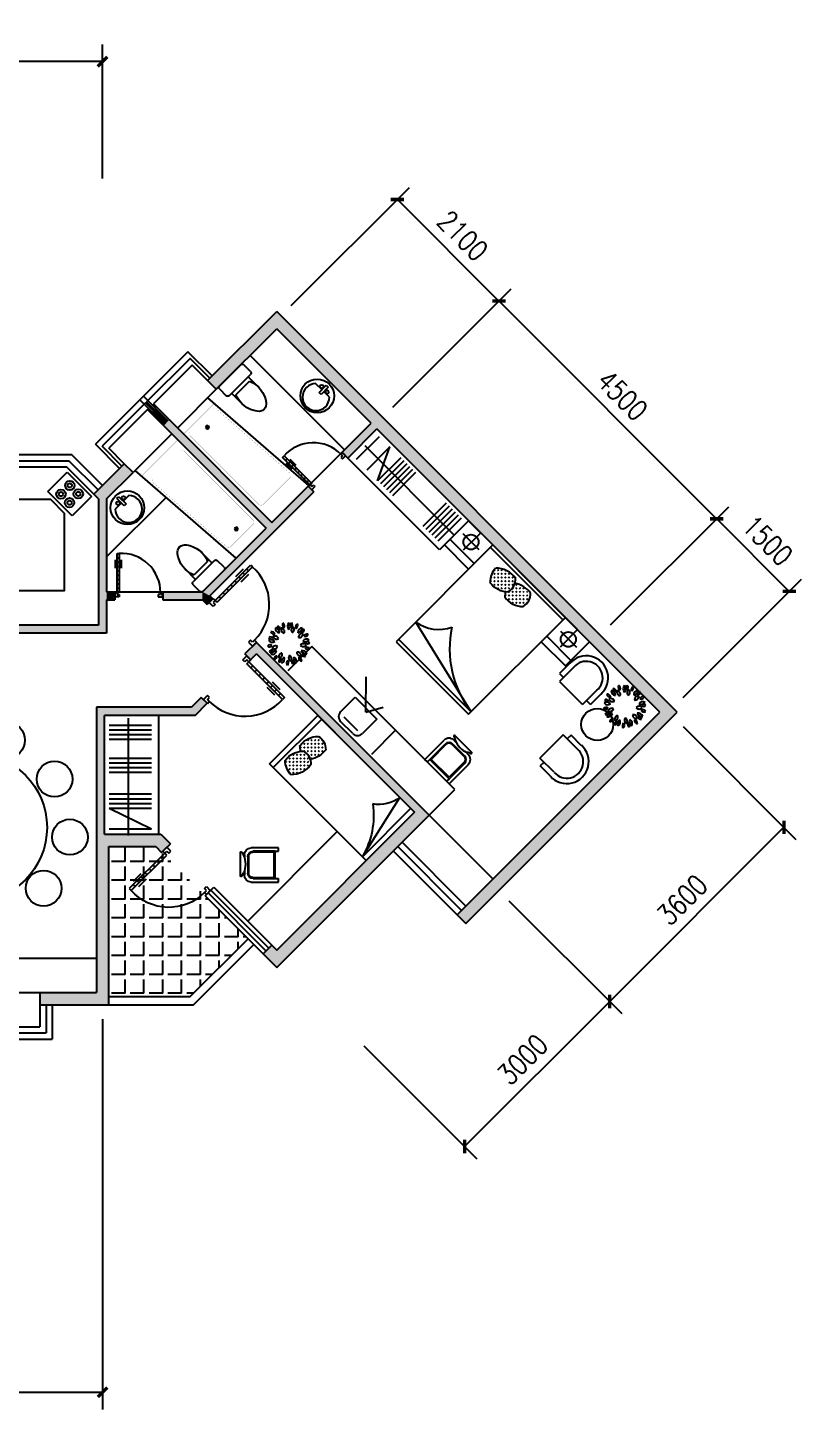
# Model space of a CAD drawing. Header units: millimetres. Extents: x 1356 to 40183, y 573 to 20768.
# Drawn here: x 28875 to 40183, y 573 to 20768 of the extents above; entities that cross this region are included whole.
import ezdxf
from ezdxf.enums import TextEntityAlignment as Align

# ---------------------------------------------------------------- set-up
doc = ezdxf.new("R2010")
doc.units = ezdxf.units.MM
for name, color, linetype in [('BL', 7, 'Continuous'), ('DIM', 15, 'Continuous'), ('H', 13, 'Continuous'), ('J', 7, 'Continuous'), ('PUB_H', 13, 'Continuous'), ('TOILET', 7, 'Continuous'), ('TOTHER', 7, 'Continuous'), ('W', 2, 'Continuous'), ('WALL', 4, 'Continuous'), ('WC', 10, 'Continuous'), ('WINDOW_TEXT', 7, 'Continuous')]:
    doc.layers.add(name, color=color, linetype=linetype)
doc.styles.add('CHINA', font='romant', dxfattribs={"width": 0.8, "height": 150, "bigfont": 'fs64f'})
doc.styles.add('DIM_FONT', font='SIMPLEX.shx', dxfattribs={"width": 0.8})
doc.styles.add('SIMPLEX', font='SIMPLEX.SHX')
doc.styles.get("Standard").update_dxf_attribs({"font": 'arial.ttf'})
doc.dimstyles.new('DIMN', dxfattribs={"dimtxt": 300, "dimasz": 1, "dimexe": 250, "dimexo": 300, "dimgap": 150, "dimtad": 1, "dimdec": 0, "dimdsep": 46, "dimtxsty": 'DIM_FONT', "dimblk": '_DIMX', "dimblk1": 'ARCHTICK', "dimblk2": 'ARCHTICK', "dimcen": 0.1, "dimclrt": 7, "dimadec": 0, "dimazin": 0, "dimtfac": 1, "dimtdec": 0, "dimtix": 1, "dimtmove": 2, "dimatfit": 3, "dimldrblk": '_DIMX', "dimfxl": 1, "dimtolj": 1, "dimtzin": 0, "dimarcsym": 0})

# ---------------------------------------------------------------- blocks, each defined once
blk = doc.blocks.new('_DIMX')
at = {"const_width": 50}
blk.add_lwpolyline([(-70, -70), (70, 70)], dxfattribs=at)
blk = doc.blocks.new('*D83')
at = {"layer": 'DEFPOINTS', "color": 0, "transparency": 16777216}
for p in [(26669, 20271), (26669, 18265), (29969, 18265)]:
    blk.add_point(p, dxfattribs=at)
at = {"layer": 'DIM', "color": 0, "lineweight": -2, "transparency": 16777216}
for p, q in [((26669, 18565), (26669, 20521)), ((29969, 18565), (29969, 20521)), ((29968, 20271), (26670, 20271))]:
    blk.add_line(p, q, dxfattribs=at)
at = {"layer": 'DIM', "color": 0, "lineweight": -2, "transparency": 16777216, "rotation": 180}
blk.add_blockref('_DIMX', (26669, 20271), dxfattribs=at)
at = {"layer": 'DIM', "color": 0, "lineweight": -2, "transparency": 16777216}
blk.add_blockref('_DIMX', (29969, 20271), dxfattribs=at)
at = {"layer": 'DIM', "color": 7, "transparency": 16777216, "insert": (28319, 20571), "char_height": 300, "attachment_point": 5, "style": 'DIM_FONT'}
blk.add_mtext('\\A1;3300', dxfattribs=at)
blk = doc.blocks.new('_ARCHTICK')
at = {"color": 0, "linetype": 'ByBlock', "const_width": 0.15}
blk.add_lwpolyline([(-0.5, -0.5), (0.5, 0.5)], dxfattribs=at)
blk = doc.blocks.new('M_A24LXR')
for p, q in [((-0.494, 0.753), (-0.494, 0.578)), ((-0.455, 0.071), (-0.455, 0.888)), ((-0.455, 0.888), (-0.41, 0.888)), ((-0.455, 0.797), (-0.41, 0.797)), ((-0.455, 0.707), (-0.41, 0.707)), ((-0.41, 0.888), (-0.41, 0.071)), ((-0.371, 0.753), (-0.371, 0.578)), ((-0.455, 0.616), (-0.41, 0.616)), ((-0.455, 0.525), (-0.41, 0.525)), ((-0.455, 0.434), (-0.41, 0.434)), ((-0.455, 0.343), (-0.41, 0.343)), ((-0.455, 0.253), (-0.41, 0.253)), ((-0.501, 0.071), (-0.455, 0.071)), ((-0.501, -0.02), (-0.501, 0.071)), ((-0.455, 0.162), (-0.41, 0.162)), ((-0.41, 0.071), (-0.455, 0.071)), ((-0.455, 0.071), (-0.455, 0.026)), ((-0.455, 0.026), (-0.41, 0.026)), ((-0.41, 0.026), (-0.41, -0.02)), ((0.453, 0.026), (0.407, 0.026)), ((0.407, 0.026), (0.407, -0.02)), ((0.498, 0.071), (0.453, 0.071)), ((0.453, 0.071), (0.453, 0.026)), ((0.498, -0.02), (0.498, 0.071)), ((-0.501, -0.02), (-0.501, -0.02)), ((-0.41, -0.02), (-0.501, -0.02)), ((0.407, -0.02), (0.498, -0.02)), ((0.498, -0.02), (0.498, -0.02))]:
    blk.add_line(p, q)
blk.add_arc((-0.364, 0.072), 0.817, 359.9115, 93.1848)
blk = doc.blocks.new('*X27')
at = {"color": 0}
for p, q in [((273350, -5225), (273350, -5025)), ((273625, -5225), (273625, -5025)), ((272959.293615, -5225), (273000, -5225)), ((273075, -5225), (273075, -5109.293615)), ((273075, -5225), (273275, -5225)), ((273350, -5225), (273550, -5225)), ((273625, -5225), (273825, -5225)), ((272800, -5500), (272800, -5384.293615)), ((273075, -5500), (273075, -5300)), ((273350, -5500), (273350, -5300)), ((273625, -5500), (273625, -5300)), ((272684.293615, -5500), (272725, -5500)), ((272800, -5500), (273000, -5500)), ((272800, -5775), (272800, -5575)), ((273075, -5500), (273275, -5500)), ((273075, -5775), (273075, -5575)), ((273350, -5500), (273550, -5500)), ((273350, -5775), (273350, -5575)), ((273625, -5500), (273825, -5500)), ((273625, -5775), (273625, -5575)), ((272409.293615, -5775), (272450, -5775)), ((272525, -5775), (272525, -5659.293615)), ((272525, -5775), (272725, -5775)), ((272525, -6050), (272525, -5850)), ((272800, -5775), (273000, -5775)), ((272800, -6050), (272800, -5850)), ((273075, -5775), (273275, -5775)), ((273075, -6050), (273075, -5850)), ((273350, -5775), (273550, -5775)), ((273350, -6050), (273350, -5850)), ((273625, -5775), (273825, -5775)), ((273625, -6050), (273625, -5850)), ((272134.293615, -6050), (272175, -6050)), ((272250, -6050), (272250, -5934.293615)), ((272250, -6050), (272450, -6050)), ((272525, -6050), (272725, -6050)), ((272800, -6050), (273000, -6050)), ((273075, -6050), (273275, -6050)), ((273350, -6050), (273550, -6050)), ((273625, -6050), (273825, -6050)), ((271975, -6325), (271975, -6209.293615)), ((272250, -6325), (272250, -6125)), ((272525, -6325), (272525, -6125)), ((272800, -6325), (272800, -6125)), ((273075, -6325), (273075, -6125)), ((273350, -6325), (273350, -6125)), ((273625, -6325), (273625, -6125)), ((271859.293615, -6325), (271900, -6325)), ((271975, -6325), (272175, -6325)), ((271975, -6500.983004), (271975, -6400)), ((272250, -6325), (272450, -6325)), ((272250, -6600), (272250, -6400)), ((272525, -6325), (272725, -6325)), ((272525, -6600), (272525, -6400)), ((272800, -6325), (273000, -6325)), ((272800, -6600), (272800, -6400)), ((273075, -6325), (273275, -6325)), ((273075, -6600), (273075, -6400)), ((273350, -6325), (273550, -6325)), ((273350, -6600), (273350, -6400)), ((273625, -6325), (273825, -6325)), ((273625, -6600), (273625, -6400)), ((272074.016996, -6600), (272175, -6600)), ((272250, -6600), (272450, -6600)), ((272525, -6600), (272725, -6600)), ((272800, -6600), (273000, -6600)), ((273075, -6600), (273275, -6600)), ((273350, -6600), (273550, -6600)), ((273625, -6600), (273825, -6600)), ((272250, -6775.983004), (272250, -6675)), ((272525, -6875), (272525, -6675)), ((272800, -6875), (272800, -6675)), ((273075, -6875), (273075, -6675)), ((273350, -6875), (273350, -6675)), ((273625, -6875), (273625, -6675)), ((272349.016996, -6875), (272450, -6875)), ((272525, -6875), (272725, -6875)), ((272525, -7050.983004), (272525, -6950)), ((272800, -6875), (273000, -6875)), ((272800, -7150), (272800, -6950)), ((273075, -6875), (273275, -6875)), ((273075, -7150), (273075, -6950)), ((273350, -6875), (273550, -6875)), ((273350, -7150), (273350, -6950)), ((273625, -6875), (273825, -6875)), ((273625, -7150), (273625, -6950)), ((272624.016996, -7150), (272725, -7150)), ((272800, -7150), (273000, -7150)), ((273075, -7150), (273275, -7150)), ((273350, -7150), (273550, -7150)), ((273625, -7150), (273825, -7150))]:
    blk.add_line(p, q, dxfattribs=at)
blk = doc.blocks.new('M_E5')
at = {"const_width": 1.5}
for points in [[(-850, 750), (-850, 0)], [(850, 630), (-850, 750)], [(-700, 655), (-700, 90)], [(765, 599), (-655, 695)], [(850, 0), (850, 630)], [(800, 90), (800, 559)], [(-850, 0), (850, 0)], [(-660, 50), (760, 50)]]:
    blk.add_lwpolyline(points, dxfattribs=at)
for points in [[(-655, 695, 0.447903), (-700, 655, 0.447903)], [(800, 559, 0.381308), (765, 599, 0.381308)], [(-700, 90, 0.414214), (-660, 50, 0.414214)], [(760, 50, 0.414214), (800, 90, 0.414214)]]:
    blk.add_lwpolyline(points, format="xyb", dxfattribs=at)
for radius in [24, 15]:
    blk.add_circle((674, 316), radius)
at = {"width": 0.8, "flags": 9}
for tag in ['XSIZE', 'YSIZE']:
    blk.add_attdef(tag, (0, 0), '', height=0.5, dxfattribs=at)
blk = doc.blocks.new('_B0MWI')
for p, q in [((-0.62, 3.278), (0.62, 3.278)), ((-0.62, 0.5), (-0.62, 3.278)), ((0.62, 0.5), (0.62, 3.278)), ((-0.56, 2.778), (0.56, 2.778)), ((-0.56, 0.5), (-0.56, 2.778)), ((0.56, 0.5), (0.56, 2.778)), ((-0.5, 2.278), (0.5, 2.278)), ((-0.5, 0.5), (-0.5, 2.278)), ((0.5, 0.5), (0.5, 2.278)), ((-0.5, -0.5), (0.5, -0.5))]:
    blk.add_line(p, q)
blk = doc.blocks.new('M_C22')
at = {"linetype": 'Continuous'}
for centre, radius in [((-415, 1320), 261), ((462, 1344), 261), ((-1126, 775), 261), ((0, 0), 1080), ((1102, 799), 261), ((-1363, 16), 261), ((1363, -7), 261), ((-1079, -789), 261), ((1126, -789), 261), ((-415, -1287), 261), ((439, -1287), 261)]:
    blk.add_circle(centre, radius, dxfattribs=at)
at = {"width": 0.8, "flags": 9}
for tag in ['XSIZE', 'YSIZE']:
    blk.add_attdef(tag, (0, 0), '', height=0.5, dxfattribs=at)
blk = doc.blocks.new('M_E21')
for p, q in [((-250, 0), (250, 0)), ((-250, -400), (-250, 0)), ((250, 0), (250, -400)), ((250, -400), (-250, -400))]:
    blk.add_line(p, q)
at = {"layer": 'TOTHER', "linetype": 'Continuous'}
for centre, radius in [((-89, -110), 68.5), ((-89, -110), 31.6), ((89, -110), 68.5), ((89, -110), 31.6), ((-89, -290), 68.5), ((-89, -290), 31.6), ((89, -290), 68.5), ((89, -290), 31.6)]:
    blk.add_circle(centre, radius, dxfattribs=at)
at = {"width": 0.8, "flags": 9}
for tag in ['XSIZE', 'YSIZE']:
    blk.add_attdef(tag, (0, 0), '', height=0.5, dxfattribs=at)
blk = doc.blocks.new('80216061034108')
for p, q in [((262, 90), (2161, 1989)), ((299, 0), (2225, 1926)), ((336, -90), (2288, 1862)), ((-299, 90), (262, 90)), ((-299, 0), (299, 0)), ((-299, -90), (336, -90))]:
    blk.add_line(p, q)
at = {"style": 'SIMPLEX', "flags": 9}
blk.add_attdef('A', text='', height=1, dxfattribs=at).set_placement((0, 0), align=Align.MIDDLE)
blk = doc.blocks.new('M_E33IEP')
at = {"linetype": 'Continuous'}
for p, q in [((44, -21), (44, 20)), ((44, 20), (194, 20)), ((135, 135), (135, 20)), ((194, 20), (194, -21)), ((194, -21), (44, -21)), ((135, -21), (135, -144))]:
    blk.add_line(p, q, dxfattribs=at)
for centre, radius in [((248, -5), 246), ((106, 56), 26.7), ((105, -55), 26.7)]:
    blk.add_circle(centre, radius, dxfattribs=at)
blk.add_arc((274, -5), 197, 225.2527, 134.7473, dxfattribs=at)
at = {"style": 'DIM_FONT', "width": 0.8, "flags": 9}
for tag in ['XSIZE', 'YSIZE']:
    blk.add_attdef(tag, (0, 0), '', height=0.5, dxfattribs=at)
at = {"linetype": 'Continuous', "style": 'CHINA', "width": 0.8, "flags": 9}
for tag in ['XSIZE', 'YSIZE']:
    blk.add_attdef(tag, (2, -251), '', height=150, dxfattribs=at)
blk = doc.blocks.new('*D62')
at = {"layer": 'DEFPOINTS', "color": 0, "transparency": 16777216}
for p in [(35763, 16771), (34000, 15008), (37182, 11826)]:
    blk.add_point(p, dxfattribs=at)
at = {"layer": 'DIM', "color": 0, "lineweight": -2, "transparency": 16777216}
for p, q in [((34212, 15220), (35940, 16948)), ((38944, 13590), (35764, 16771)), ((37394, 12038), (39122, 13766))]:
    blk.add_line(p, q, dxfattribs=at)
for p, rotation in [((35763, 16771), 134.9999999999954), ((38945, 13589), 314.9999999999954)]:
    blk.add_blockref('_DIMX', p, dxfattribs=dict(at, rotation=rotation))
at = {"layer": 'DIM', "color": 7, "transparency": 16777216, "insert": (37566, 15392), "char_height": 300, "attachment_point": 5, "rotation": 315, "style": 'DIM_FONT'}
blk.add_mtext('\\A1;4500', dxfattribs=at)
blk = doc.blocks.new('*D63')
at = {"layer": 'DEFPOINTS', "color": 0, "transparency": 16777216}
for p in [(38945, 13589), (37182, 11826), (38242, 10765)]:
    blk.add_point(p, dxfattribs=at)
at = {"layer": 'DIM', "color": 0, "lineweight": -2, "transparency": 16777216}
for p, q in [((37394, 12038), (39122, 13766)), ((40005, 12529), (38946, 13589)), ((38455, 10977), (40183, 12705))]:
    blk.add_line(p, q, dxfattribs=at)
for p, rotation in [((38945, 13589), 135), ((40006, 12529), 315)]:
    blk.add_blockref('_DIMX', p, dxfattribs=dict(at, rotation=rotation))
at = {"layer": 'DIM', "color": 7, "transparency": 16777216, "insert": (39688, 13271), "char_height": 300, "attachment_point": 5, "rotation": 315, "style": 'DIM_FONT'}
blk.add_mtext('\\A1;1500', dxfattribs=at)
blk = doc.blocks.new('*X14')
at = {"color": 0}
for p, q in [((284822, 2203), (284822, 2222)), ((284850, 2250), (284869, 2250)), ((284859, 2241), (284859, 2259)), ((284888, 2288), (284906, 2288)), ((284897, 2278), (284897, 2297)), ((284897, 2203), (284897, 2222)), ((284925, 2250), (284944, 2250)), ((284933, 2325), (284944, 2325)), ((284934, 2316), (284934, 2326)), ((284934, 2241), (284934, 2259)), ((284962, 2288), (284981, 2288)), ((284972, 2278), (284972, 2297)), ((284972, 2203), (284972, 2222)), ((285000, 2325), (285019, 2325)), ((285000, 2250), (285019, 2250)), ((285009, 2316), (285009, 2334)), ((285009, 2241), (285009, 2259)), ((285038, 2288), (285056, 2288)), ((285047, 2278), (285047, 2297)), ((285047, 2203), (285047, 2222)), ((285075, 2325), (285094, 2325)), ((285075, 2250), (285094, 2250)), ((285084, 2316), (285084, 2334)), ((285084, 2241), (285084, 2259)), ((285112, 2288), (285131, 2288)), ((285122, 2278), (285122, 2297)), ((285122, 2203), (285122, 2222)), ((285150, 2250), (285169, 2250)), ((285159, 2241), (285159, 2259)), ((285188, 2288), (285206, 2288)), ((285197, 2278), (285197, 2297)), ((285197, 2203), (285197, 2222)), ((285225, 2250), (285244, 2250)), ((285234, 2316), (285234, 2323)), ((285234, 2241), (285234, 2259)), ((285240, 2325), (285244, 2325)), ((285262, 2288), (285281, 2288)), ((285272, 2278), (285272, 2297)), ((285272, 2203), (285272, 2222)), ((285300, 2325), (285319, 2325)), ((285300, 2250), (285319, 2250)), ((285309, 2316), (285309, 2334)), ((285309, 2241), (285309, 2259)), ((285338, 2288), (285356, 2288)), ((285347, 2278), (285347, 2297)), ((285347, 2203), (285347, 2222)), ((285375, 2325), (285394, 2325)), ((285375, 2250), (285394, 2250)), ((285384, 2316), (285384, 2334)), ((285384, 2241), (285384, 2259)), ((285412, 2288), (285431, 2288)), ((285422, 2278), (285422, 2297)), ((285422, 2203), (285422, 2222)), ((285450, 2325), (285452, 2325)), ((285450, 2250), (285469, 2250)), ((285459, 2316), (285459, 2316)), ((285459, 2241), (285459, 2259)), ((285497, 2203), (285497, 2222)), ((284817, 2212), (284831, 2212)), ((284850, 2175), (284869, 2175)), ((284856, 2100), (284869, 2100)), ((284859, 2166), (284859, 2184)), ((284859, 2094), (284859, 2109)), ((284888, 2212), (284906, 2212)), ((284888, 2138), (284906, 2138)), ((284888, 2062), (284906, 2062)), ((284897, 2128), (284897, 2147)), ((284897, 2053), (284897, 2072)), ((284925, 2175), (284944, 2175)), ((284925, 2100), (284944, 2100)), ((284934, 2166), (284934, 2184)), ((284934, 2091), (284934, 2109)), ((284962, 2212), (284981, 2212)), ((284962, 2138), (284981, 2138)), ((284962, 2062), (284981, 2062)), ((284972, 2128), (284972, 2147)), ((284972, 2053), (284972, 2072)), ((285000, 2175), (285019, 2175)), ((285000, 2100), (285019, 2100)), ((285009, 2166), (285009, 2184)), ((285009, 2091), (285009, 2109)), ((285038, 2212), (285056, 2212)), ((285038, 2138), (285056, 2138)), ((285038, 2062), (285056, 2062)), ((285047, 2128), (285047, 2147)), ((285047, 2053), (285047, 2072)), ((285075, 2175), (285094, 2175)), ((285075, 2100), (285094, 2100)), ((285084, 2166), (285084, 2184)), ((285084, 2091), (285084, 2109)), ((285112, 2212), (285131, 2212)), ((285112, 2138), (285131, 2138)), ((285122, 2128), (285122, 2147)), ((285150, 2175), (285169, 2175)), ((285150, 2100), (285151, 2100)), ((285159, 2166), (285159, 2184)), ((285159, 2106), (285159, 2109)), ((285163, 2100), (285169, 2100)), ((285188, 2212), (285206, 2212)), ((285188, 2138), (285206, 2138)), ((285188, 2062), (285206, 2062)), ((285197, 2128), (285197, 2147)), ((285197, 2053), (285197, 2072)), ((285225, 2175), (285244, 2175)), ((285225, 2100), (285244, 2100)), ((285234, 2166), (285234, 2184)), ((285234, 2091), (285234, 2109)), ((285262, 2212), (285281, 2212)), ((285262, 2138), (285281, 2138)), ((285262, 2062), (285281, 2062)), ((285272, 2128), (285272, 2147)), ((285272, 2053), (285272, 2072)), ((285300, 2175), (285319, 2175)), ((285300, 2100), (285319, 2100)), ((285309, 2166), (285309, 2184)), ((285309, 2091), (285309, 2109)), ((285338, 2212), (285356, 2212)), ((285338, 2138), (285356, 2138)), ((285338, 2062), (285356, 2062)), ((285347, 2128), (285347, 2147)), ((285347, 2053), (285347, 2072)), ((285375, 2175), (285394, 2175)), ((285375, 2100), (285394, 2100)), ((285384, 2166), (285384, 2184)), ((285384, 2091), (285384, 2109)), ((285412, 2212), (285431, 2212)), ((285412, 2138), (285431, 2138)), ((285422, 2128), (285422, 2147)), ((285450, 2175), (285469, 2175)), ((285450, 2100), (285458, 2100)), ((285459, 2166), (285459, 2184)), ((285459, 2101), (285459, 2109)), ((285488, 2212), (285500, 2212)), ((285488, 2138), (285497, 2138)), ((285497, 2138), (285497, 2147))]:
    blk.add_line(p, q, dxfattribs=at)
blk = doc.blocks.new('_C2ZTH')
for p, q in [((-500, 750), (-500, 1250)), ((0, 1250), (-500, 1250)), ((-385, 750), (-385, 1250)), ((0, 750), (0, 1250)), ((-191, 1178), (-191, 849)), ((-353, 1001), (2, 1001)), ((0, 750), (-500, 750)), ((0, -750), (-500, -750)), ((-500, -750), (-500, -1250)), ((-385, -750), (-385, -1250)), ((0, -750), (0, -1250)), ((-353, -1001), (2, -1001)), ((-191, -1178), (-191, -849)), ((0, -1250), (-500, -1250))]:
    blk.add_line(p, q)
for centre in [(-196, 1006), (-196, -1006)]:
    blk.add_circle(centre, 110)
at = {"layer": 'J'}
for p, q in [((-2000, 750), (-2000, -750)), ((0, 750), (-2000, 750)), ((-1950, -750), (-1594, 750)), ((-1950, -750), (-1950, 750)), ((-50, 750), (-50, -750)), ((0, -750), (0, 750)), ((-2000, -750), (0, -750))]:
    blk.add_line(p, q, dxfattribs=at)
for centre, radius, start, end in [((-1023, 844), 578, 189.3238, 244.457), ((-194, 156), 326, 92.7966, 133.2149), ((-458, 228), 354, 350.3657, 45.5224), ((-468, -936), 1493, 122.587, 172.8499), ((-93, 341), 328, 170.9132, 225.9541), ((-93, 35), 328, 170.9132, 225.9541), ((-194, -151), 326, 118.3278, 133.2149), ((-270, 322), 222, 256.7256, 316.496), ((-458, -78), 354, 350.3657, 34.9896), ((-270, 15), 222, 256.7256, 316.496)]:
    blk.add_arc(centre, radius, start, end, dxfattribs=at)
at = {"layer": 'J', "rotation": 270}
blk.add_blockref('*X14', (-2455, 285295), dxfattribs=at)
at = {"style": 'DIM_FONT', "width": 0.8, "flags": 9}
for tag in ['XSIZE', 'YSIZE']:
    blk.add_attdef(tag, (0, 0), '', height=0.5, dxfattribs=at)
blk = doc.blocks.new('_WBLK')
for p, q in [((-0.5, 0.5), (0.5, 0.5)), ((0.5, 0.167), (-0.5, 0.167)), ((0.5, -0.167), (-0.5, -0.167)), ((-0.5, -0.5), (0.5, -0.5))]:
    blk.add_line(p, q)
at = {"layer": 'WINDOW_TEXT', "style": 'SIMPLEX', "flags": 9}
blk.add_attdef('A', text='', height=1, dxfattribs=at).set_placement((0, 1.5), align=Align.MIDDLE)
blk = doc.blocks.new('80216165507700')
for p, q in [((-660, 90), (660, 90)), ((-660, 0), (660, 0)), ((-660, -90), (660, -90))]:
    blk.add_line(p, q)
at = {"style": 'SIMPLEX', "flags": 9}
blk.add_attdef('A', text='', height=1, dxfattribs=at).set_placement((0, 0), align=Align.MIDDLE)
blk = doc.blocks.new('M_C3')
for p, q in [((-319, 296), (-319, 84)), ((-239, 296), (-239, 0)), ((239, 296), (239, 0)), ((319, 296), (319, 84)), ((-319, 84), (-239, 84)), ((-239, 0), (239, 0)), ((239, 84), (319, 84))]:
    blk.add_line(p, q)
for radius, start, end in [(320, 356.4494, 183.5506), (240, 355.2636, 184.7364)]:
    blk.add_arc((0, 316), radius, start, end)
at = {"width": 0.8, "flags": 9}
for tag in ['YSIZE', 'XSIZE', 'XSIZE', 'YSIZE']:
    blk.add_attdef(tag, (0, 0), '', height=0.5, dxfattribs=at)
blk = doc.blocks.new('*X20')
at = {"color": 0}
for p, q in [((284822, 2203), (284822, 2222)), ((284850, 2250), (284869, 2250)), ((284859, 2241), (284859, 2259)), ((284888, 2288), (284906, 2288)), ((284897, 2278), (284897, 2297)), ((284897, 2203), (284897, 2222)), ((284925, 2250), (284944, 2250)), ((284933, 2325), (284944, 2325)), ((284934, 2316), (284934, 2326)), ((284934, 2241), (284934, 2259)), ((284962, 2288), (284981, 2288)), ((284972, 2278), (284972, 2297)), ((284972, 2203), (284972, 2222)), ((285000, 2325), (285019, 2325)), ((285000, 2250), (285019, 2250)), ((285009, 2316), (285009, 2334)), ((285009, 2241), (285009, 2259)), ((285038, 2288), (285056, 2288)), ((285047, 2278), (285047, 2297)), ((285047, 2203), (285047, 2222)), ((285075, 2325), (285094, 2325)), ((285075, 2250), (285094, 2250)), ((285084, 2316), (285084, 2334)), ((285084, 2241), (285084, 2259)), ((285112, 2288), (285131, 2288)), ((285122, 2278), (285122, 2297)), ((285122, 2203), (285122, 2222)), ((285150, 2250), (285169, 2250)), ((285159, 2241), (285159, 2259)), ((285188, 2288), (285206, 2288)), ((285197, 2278), (285197, 2297)), ((285197, 2203), (285197, 2222)), ((285225, 2250), (285244, 2250)), ((285234, 2316), (285234, 2323)), ((285234, 2241), (285234, 2259)), ((285240, 2325), (285244, 2325)), ((285262, 2288), (285281, 2288)), ((285272, 2278), (285272, 2297)), ((285272, 2203), (285272, 2222)), ((285300, 2325), (285319, 2325)), ((285300, 2250), (285319, 2250)), ((285309, 2316), (285309, 2334)), ((285309, 2241), (285309, 2259)), ((285338, 2288), (285356, 2288)), ((285347, 2278), (285347, 2297)), ((285347, 2203), (285347, 2222)), ((285375, 2325), (285394, 2325)), ((285375, 2250), (285394, 2250)), ((285384, 2316), (285384, 2334)), ((285384, 2241), (285384, 2259)), ((285412, 2288), (285431, 2288)), ((285422, 2278), (285422, 2297)), ((285422, 2203), (285422, 2222)), ((285450, 2325), (285452, 2325)), ((285450, 2250), (285469, 2250)), ((285459, 2316), (285459, 2316)), ((285459, 2241), (285459, 2259)), ((285497, 2203), (285497, 2222)), ((284817, 2212), (284831, 2212)), ((284850, 2175), (284869, 2175)), ((284856, 2100), (284869, 2100)), ((284859, 2166), (284859, 2184)), ((284859, 2094), (284859, 2109)), ((284888, 2212), (284906, 2212)), ((284888, 2138), (284906, 2138)), ((284888, 2062), (284906, 2062)), ((284897, 2128), (284897, 2147)), ((284897, 2053), (284897, 2072)), ((284925, 2175), (284944, 2175)), ((284925, 2100), (284944, 2100)), ((284934, 2166), (284934, 2184)), ((284934, 2091), (284934, 2109)), ((284962, 2212), (284981, 2212)), ((284962, 2138), (284981, 2138)), ((284962, 2062), (284981, 2062)), ((284972, 2128), (284972, 2147)), ((284972, 2053), (284972, 2072)), ((285000, 2175), (285019, 2175)), ((285000, 2100), (285019, 2100)), ((285009, 2166), (285009, 2184)), ((285009, 2091), (285009, 2109)), ((285038, 2212), (285056, 2212)), ((285038, 2138), (285056, 2138)), ((285038, 2062), (285056, 2062)), ((285047, 2128), (285047, 2147)), ((285047, 2053), (285047, 2072)), ((285075, 2175), (285094, 2175)), ((285075, 2100), (285094, 2100)), ((285084, 2166), (285084, 2184)), ((285084, 2091), (285084, 2109)), ((285112, 2212), (285131, 2212)), ((285112, 2138), (285131, 2138)), ((285122, 2128), (285122, 2147)), ((285150, 2175), (285169, 2175)), ((285150, 2100), (285151, 2100)), ((285159, 2166), (285159, 2184)), ((285159, 2106), (285159, 2109)), ((285163, 2100), (285169, 2100)), ((285188, 2212), (285206, 2212)), ((285188, 2138), (285206, 2138)), ((285188, 2062), (285206, 2062)), ((285197, 2128), (285197, 2147)), ((285197, 2053), (285197, 2072)), ((285225, 2175), (285244, 2175)), ((285225, 2100), (285244, 2100)), ((285234, 2166), (285234, 2184)), ((285234, 2091), (285234, 2109)), ((285262, 2212), (285281, 2212)), ((285262, 2138), (285281, 2138)), ((285262, 2062), (285281, 2062)), ((285272, 2128), (285272, 2147)), ((285272, 2053), (285272, 2072)), ((285300, 2175), (285319, 2175)), ((285300, 2100), (285319, 2100)), ((285309, 2166), (285309, 2184)), ((285309, 2091), (285309, 2109)), ((285338, 2212), (285356, 2212)), ((285338, 2138), (285356, 2138)), ((285338, 2062), (285356, 2062)), ((285347, 2128), (285347, 2147)), ((285347, 2053), (285347, 2072)), ((285375, 2175), (285394, 2175)), ((285375, 2100), (285394, 2100)), ((285384, 2166), (285384, 2184)), ((285384, 2091), (285384, 2109)), ((285412, 2212), (285431, 2212)), ((285412, 2138), (285431, 2138)), ((285422, 2128), (285422, 2147)), ((285450, 2175), (285469, 2175)), ((285450, 2100), (285458, 2100)), ((285459, 2166), (285459, 2184)), ((285459, 2101), (285459, 2109)), ((285488, 2212), (285500, 2212)), ((285488, 2138), (285497, 2138)), ((285497, 2138), (285497, 2147))]:
    blk.add_line(p, q, dxfattribs=at)
blk = doc.blocks.new('RECTANG')
for p, q in [((1, 1), (0, 1)), ((0, 1), (0, 0)), ((1, 0), (1, 1)), ((0, 0), (1, 0))]:
    blk.add_line(p, q)
blk = doc.blocks.new('_C1LMW')
for p, q in [((-1000, -80), (0, -305)), ((-1000, -80), (0, -80)), ((0, -1920), (-1000, -1920))]:
    blk.add_line(p, q)
for centre, radius, start, end in [((-1289, -1215), 1171, 36.5169, 75.7062), ((81, -828), 530, 98.7955, 144.0982), ((-348, -518), 4.547473508864641e-13, 270, 343.0338), ((-639, -1913), 354, 80.3657, 135.5224), ((-733, -1725), 222, 346.7256, 46.496), ((-332, -1913), 354, 80.3657, 124.9896), ((-426, -1725), 222, 346.7256, 46.496), ((-566, -1649), 326, 182.7966, 223.2149), ((-752, -1548), 328, 260.9132, 315.9541)]:
    blk.add_arc(centre, radius, start, end)
at = {"layer": 'J'}
for centre, radius, start, end in [((-260, -1649), 326, 208.3278, 223.2149), ((-445, -1548), 328, 260.9132, 315.9541)]:
    blk.add_arc(centre, radius, start, end, dxfattribs=at)
at = {"xscale": 1999.996, "yscale": 999.998, "zscale": 1999.996, "rotation": 90}
blk.add_blockref('RECTANG', (0, -2000), dxfattribs=at)
blk.add_blockref('*X20', (-285705, -3910))
at = {"style": 'DIM_FONT', "width": 0.8, "flags": 9}
for tag in ['XSIZE', 'YSIZE']:
    blk.add_attdef(tag, (0, 0), '', height=0.5, dxfattribs=at)
blk = doc.blocks.new('M_C9')
at = {"linetype": 'Continuous'}
for p, q in [((168, 317), (-176, 317)), ((-174, 294), (-130, 273)), ((-142, 259), (-92, 259)), ((-112, 209), (128, 209)), ((88, 259), (158, 259)), ((166, 294), (122, 273)), ((-242, -239), (-242, 159)), ((-192, -191), (-192, 129)), ((-179, -174), (-179, 137)), ((-119, 197), (132, 197)), ((192, 137), (192, -174)), ((208, 129), (208, -191)), ((258, 159), (258, -241)), ((-192, -191), (-192, -239)), ((208, -191), (-192, -191)), ((192, -174), (-179, -174)), ((208, -191), (208, -241)), ((-192, -239), (-242, -239)), ((258, -241), (207, -241))]:
    blk.add_line(p, q, dxfattribs=at)
for centre, radius, start, end in [((-142, 159), 100, 90, 180), ((-112, 129), 80, 90, 180), ((-174, 306), 12.2, 98.7908, 276.7415), ((-3, 541), 297, 244.7295, 295.1128), ((128, 129), 80, 0, 90), ((158, 159), 100, 0, 90), ((166, 306), 12.2, 263.2585, 81.2092), ((-119, 137), 60, 90, 180), ((132, 137), 60, 0, 90)]:
    blk.add_arc(centre, radius, start, end, dxfattribs=at)
at = {"width": 0.8, "flags": 9}
for tag in ['XSIZE', 'YSIZE']:
    blk.add_attdef(tag, (0, 0), '', height=0.5, dxfattribs=at)
blk = doc.blocks.new('M_C4')
for p, q in [((100, 250), (350, 250)), ((0, -150), (0, 150)), ((363, 169), (84, 169)), ((450, 150), (450, -150)), ((450, -150), (0, -150)), ((187, -107), (57, -336)), ((187, -107), (547, -475))]:
    blk.add_line(p, q)
for centre, start, end in [((100, 150), 90, 180), ((350, 150), 0, 90)]:
    blk.add_arc(centre, 100, start, end)
at = {"flags": 9}
for tag in ['XSIZE', 'YSIZE']:
    blk.add_attdef(tag, (0, 0), '', height=0.5, dxfattribs=at)
at = {"width": 0.8, "flags": 9}
for tag in ['YSIZE', 'XSIZE', 'XSIZE', 'YSIZE']:
    blk.add_attdef(tag, (225, -150), '', height=0.5, dxfattribs=at)
blk = doc.blocks.new('M_F22')
for centre, radius, start, end in [((-745, 1661), 486, 170.70899, 259.10644), ((-1409, 1198), 573, 358.65709, 71.15834), ((-704, 1829), 307, 163.4613, 255.43295), ((-1018, 1651), 266, 333.31145, 85.5828), ((-242, 1523), 417, 160.50355, 255.32847), ((-684, 1289), 376, 333.2488, 82.58322), ((-63, 1991), 399, 151.70154, 229.74057), ((-591, 1891), 339, 322.86392, 58.57818), ((523, 1764), 486, 130.70899, 219.10644), ((-284, 1836), 573, 318.65709, 31.15834), ((662, 1865), 307, 123.4613, 215.43295), ((819, 1335), 417, 120.50355, 215.32847), ((307, 1931), 266, 293.31145, 45.5828), ((331, 1439), 376, 293.2488, 42.58322), ((1257, 1578), 399, 111.70154, 189.74057), ((788, 1841), 339, 282.86392, 18.57818), ((1560, 1027), 486, 90.70899, 179.10644), ((988, 1601), 573, 278.65709, 351.15834), ((-1969, -307), 339, 42.86392, 138.57818), ((-1861, -14), 573, 38.65709, 111.15834), ((-1651, 768), 486, 210.70899, 299.10644), ((-1853, 584), 266, 13.31145, 125.5828), ((-1727, 923), 307, 203.4613, 295.43295), ((-1680, 1042), 339, 2.86392, 98.57818), ((-1340, 1458), 399, 191.70154, 269.74057), ((-1364, 522), 376, 13.2488, 122.58322), ((-1177, 985), 417, 200.50355, 295.32847), ((1511, 508), 417, 80.50355, 175.32847), ((1204, 902), 376, 253.2488, 2.58322), ((1732, 1016), 307, 83.4613, 175.43295), ((1502, 1294), 266, 253.31145, 5.5828), ((1881, -204), 486, 50.70899, 139.10644), ((1812, 603), 573, 238.65709, 311.15834), ((2003, 413), 399, 71.70154, 149.74057), ((1813, 916), 339, 242.86392, 338.57818), ((-1976, 230), 399, 231.70154, 309.74057), ((-1807, -769), 266, 53.31145, 165.5828), ((-1928, -429), 307, 243.4613, 335.43295), ((-1429, -1233), 573, 78.65709, 151.15834), ((-1770, -498), 486, 250.70899, 339.10644), ((-1393, -503), 376, 53.2488, 162.58322), ((-1547, -28), 417, 240.50355, 335.32847), ((-1323, -1527), 339, 82.86392, 178.57818), ((-1674, -1120), 399, 271.70154, 349.74057), ((-756, -1306), 376, 93.2488, 202.58322), ((-1179, -1041), 417, 280.50355, 15.32847), ((-314, -1889), 573, 118.65709, 191.15834), ((-1048, -1545), 486, 290.70899, 19.10644), ((249, -1512), 376, 133.2488, 242.58322), ((-246, -1581), 417, 320.50355, 55.32847), ((1151, -1025), 376, 173.2488, 282.58322), ((816, -1395), 417, 0.50355, 95.32847), ((1510, -570), 417, 40.50355, 135.32847), ((1528, -71), 376, 213.2488, 322.58322), ((1335, -1353), 486, 10.70899, 99.10644), ((1801, -691), 573, 198.65709, 271.15834), ((1589, -1250), 266, 173.31145, 285.5828), ((1354, -1524), 307, 3.4613, 95.43295), ((1825, -959), 399, 31.70154, 109.74057), ((2003, -452), 339, 202.86392, 298.57818), ((2005, -323), 307, 43.4613, 135.43295), ((2009, 38), 266, 213.31145, 325.5828), ((-902, -1777), 266, 93.31145, 205.5828), ((-1213, -1593), 307, 283.4613, 15.43295), ((-44, -2046), 339, 122.86392, 218.57818), ((-574, -1959), 399, 311.70154, 29.74057), ((439, -1967), 266, 133.31145, 245.5828), ((83, -2026), 307, 323.4613, 55.43295), ((962, -1675), 573, 158.65709, 231.15834), ((179, -1883), 486, 330.70899, 59.10644), ((1270, -1621), 339, 162.86392, 258.57818), ((808, -1896), 399, 351.70154, 69.74057)]:
    blk.add_arc(centre, radius, start, end)
at = {"width": 0.8, "flags": 9}
for tag in ['XSIZE', 'YSIZE']:
    blk.add_attdef(tag, (0, 0), '', height=0.5, dxfattribs=at)
blk = doc.blocks.new('*D66')
at = {"layer": 'DEFPOINTS', "color": 0, "transparency": 16777216}
for p in [(34278, 18256), (32515, 16493), (34000, 15008)]:
    blk.add_point(p, dxfattribs=at)
at = {"layer": 'DIM', "color": 0, "lineweight": -2, "transparency": 16777216}
for p, q in [((32727, 16705), (34455, 18433)), ((35762, 16772), (34279, 18256)), ((34212, 15220), (35940, 16948))]:
    blk.add_line(p, q, dxfattribs=at)
for p, rotation in [((34278, 18256), 134.9999999999954), ((35763, 16771), 314.9999999999954)]:
    blk.add_blockref('_DIMX', p, dxfattribs=dict(at, rotation=rotation))
at = {"layer": 'DIM', "color": 7, "transparency": 16777216, "insert": (35233, 17726), "char_height": 300, "attachment_point": 5, "rotation": 315, "style": 'DIM_FONT'}
blk.add_mtext('\\A1;2100', dxfattribs=at)
blk = doc.blocks.new('M_E24TTP')
at = {"layer": 'TOILET', "color": 7}
for p, q in [((-170, 200), (-170, 430)), ((170, 200), (170, 430)), ((-140, 260), (140, 260)), ((-250, 30), (-250, 170)), ((-220, 200), (220, 200)), ((220, 0), (-220, 0)), ((250, 170), (250, 30))]:
    blk.add_line(p, q, dxfattribs=at)
for centre, radius, start, end in [((227, 413), 398, 143.3619, 202.5495), ((0, 590), 110, 33.4509, 146.5491), ((-227, 413), 398, 337.4505, 36.6381), ((-220, 170), 30, 90, 180), ((-220, 30), 30, 180, 270), ((220, 170), 30, 0, 90), ((220, 30), 30, 270, 0)]:
    blk.add_arc(centre, radius, start, end, dxfattribs=at)
at = {"style": 'DIM_FONT', "width": 0.8, "flags": 9}
for tag in ['XSIZE', 'YSIZE']:
    blk.add_attdef(tag, (0, 0), '', height=0.5, dxfattribs=at)

msp = doc.modelspace()

# ---------------------------------------------------------------- linework, layer by layer
at = {"layer": 'BL'}
for points in [[(30059.3, 6605.9), (31250.5, 6605.9), (32095.7, 7451.1)], [(30059.3, 6485.9), (31300.2, 6485.9), (32180.5, 7366.2)]]:
    msp.add_lwpolyline(points, dxfattribs=at)
at = {"layer": 'H'}
for p, q in [((32974.5, 14067.5), (33469.5, 14562.5)), ((35320, 13560.6), (34895.7, 13136.3)), ((30149.3, 12522.4), (30849.3, 12522.4))]:
    msp.add_line(p, q, dxfattribs=at)
at = {"layer": 'J'}
for p, q in [((34011.6, 14789.4), (33675.9, 14453.7)), ((33802.3, 14659.1), (35110.4, 13351)), ((34169.6, 14639.3), (33830, 14299.7)), ((33988, 14141.7), (34169.6, 14639.3)), ((34895.7, 13136.3), (33554.4, 14477.7)), ((34327.6, 14481.2), (33988, 14141.7)), ((34371, 14437.8), (34031.5, 14098.2)), ((34414.5, 14394.3), (34074.9, 14054.8)), ((34457.9, 14350.9), (34118.4, 14011.3)), ((34501.4, 14307.4), (34161.8, 13967.9)), ((34544.8, 14264), (34205.3, 13924.4)), ((34991.2, 13817.6), (34651.6, 13478)), ((35034.7, 13774.2), (34695.1, 13434.6)), ((35078.1, 13730.7), (34738.5, 13391.1)), ((35121.6, 13687.3), (34782, 13347.7)), ((35165, 13643.8), (34825.4, 13304.2)), ((35208.5, 13600.4), (34868.9, 13260.8)), ((33029.8, 11721.2), (32676.3, 11367.6)), ((35117.1, 9634), (33029.8, 11721.2)), ((30790.4, 8978.5), (30790.4, 10715.9)), ((30065.9, 10572.4), (30683, 10572.4)), ((30065.9, 10503.8), (30683, 10503.8)), ((30345.9, 10675.2), (30345.9, 8961.7)), ((30065.9, 10435.3), (30683, 10435.3)), ((30065.9, 10366.7), (30683, 10366.7)), ((34252.3, 10498.7), (33898.8, 10145.1)), ((30065.9, 10092.6), (30683, 10092.6)), ((30065.9, 10024.1), (30683, 10024.1)), ((30065.9, 9955.5), (30683, 9955.5)), ((30065.9, 9887), (30683, 9887)), ((30065.9, 9567.1), (30683, 9567.1)), ((30065.9, 9498.6), (30683, 9498.6)), ((34742.3, 9259.2), (35117.1, 9634)), ((30065.9, 9430.1), (30683, 9430.1)), ((30065.9, 9361.5), (30683, 9361.5)), ((30065.9, 9361.5), (30683, 9058.8)), ((30065.9, 9058.8), (30683, 9058.8)), ((32090.6, 7710.6), (33398.8, 9018.8)), ((27079.3, 7165.9), (29879.3, 7165.9))]:
    msp.add_line(p, q, dxfattribs=at)
msp.add_circle((37200.2, 10583.4), 234.2, dxfattribs=at)
at = {"layer": 'PUB_H'}
for points in [[(31503.7, 15609), (32514.9, 16620.2), (31631, 15481.7), (32514.9, 16365.6)], [(32514.9, 16620.2), (38369.8, 10765.3), (32514.9, 16365.6), (33893.8, 14986.8)], [(30938.1, 15043.3), (32444.2, 13537.2), (30853.2, 14958.5), (32359.3, 13452.4)], [(33554.4, 14477.7), (33469.5, 14562.5), (33978.6, 14901.9), (33893.8, 14986.8)], [(33893.8, 14986.8), (38369.8, 10765.3), (33978.6, 14901.9), (38115.2, 10765.3)], [(30287.5, 14392.8), (30414.8, 14265.5), (29842, 13947.3), (30029.3, 13880)], [(29842, 13947.3), (30029.3, 13880), (29909.3, 13880), (30029.3, 12522.4)], [(32974.5, 14067.5), (33059.4, 13982.7), (32444.2, 13537.2), (31539.1, 12462.4)], [(29909.3, 13880), (30029.3, 12522.4), (29909.3, 12035.9)], [(32444.2, 13537.2), (31539.1, 12462.4), (32359.3, 13452.4), (31429.4, 12522.4)], [(30029.3, 12522.4), (30029.3, 12402.4), (29909.3, 12035.9), (30029.3, 11915.9)], [(30149.3, 12522.4), (30149.3, 12402.4), (30029.3, 12522.4), (30029.3, 12402.4)], [(30849.3, 12402.4), (30849.3, 12522.4), (31429.4, 12402.4), (31429.4, 12522.4)], [(31539.1, 12462.4), (31429.4, 12402.4), (31429.4, 12522.4)], [(31581.9, 12419.6), (31497.1, 12334.7), (31539.1, 12462.4), (31429.4, 12402.4)], [(30029.3, 11915.9), (27979.3, 11915.9), (29909.3, 12035.9), (27979.3, 12035.9)], [(32218.3, 11783.2), (32218.3, 11613.5), (32048.6, 11613.5), (32133.5, 11528.6)], [(34742.3, 9259.2), (34530.2, 9301.6), (32218.3, 11783.2), (32218.3, 11613.5)], [(31497.1, 10892.2), (31320.7, 10715.9), (31412.2, 10977.1), (31271, 10835.9)], [(31320.7, 10715.9), (29999.3, 10715.9), (31271, 10835.9), (29879.3, 10835.9)], [(29879.3, 10835.9), (29999.3, 10715.9), (29879.3, 6665.9), (29999.3, 8978.5)], [(38369.8, 10765.3), (35279.7, 7675.3), (38115.2, 10765.3), (35152.4, 7802.6)], [(32514.9, 7031.8), (32514.9, 7286.4), (34742.3, 9259.2), (34530.2, 9301.6)], [(29999.3, 8978.5), (30059.3, 8798.5), (29879.3, 6665.9), (30059.3, 6485.9)], [(30822.8, 8978.5), (30748.2, 8798.5), (29999.3, 8978.5), (30059.3, 8798.5)], [(30833.1, 8713.7), (30748.2, 8798.5), (30960.3, 8840.9), (30822.8, 8978.5)], [(32316.8, 7229.9), (32444.1, 7357.2), (32514.9, 7031.8), (32514.9, 7286.4)], [(30059.3, 6485.9), (29054.3, 6485.9), (29879.3, 6665.9), (29054.3, 6665.9)]]:
    msp.add_solid(points, dxfattribs=at)
at = {"layer": 'W'}
msp.add_line((35675.7, 8325.8), (34742.3, 9259.2), dxfattribs=at)
at = {"layer": 'WALL'}
for p, q in [((31503.7, 15609), (32514.9, 16620.2)), ((38369.8, 10765.3), (32514.9, 16620.2)), ((31631, 15481.7), (32514.9, 16365.6)), ((33893.8, 14986.8), (32514.9, 16365.6)), ((31631, 15481.7), (31503.7, 15609)), ((30853.2, 14958.5), (30938.1, 15043.3)), ((30853.2, 14958.5), (32359.3, 13452.4)), ((30938.1, 15043.3), (32444.2, 13537.2)), ((33469.5, 14562.5), (33893.8, 14986.8)), ((33554.4, 14477.7), (33978.6, 14901.9)), ((38115.2, 10765.3), (33978.6, 14901.9)), ((33469.5, 14562.5), (33554.4, 14477.7)), ((29842, 13947.3), (30287.5, 14392.8)), ((30414.8, 14265.5), (30287.5, 14392.8)), ((30029.3, 13880), (30414.8, 14265.5)), ((29909.3, 13880), (29842, 13947.3)), ((31539.1, 12462.4), (33059.4, 13982.7)), ((32444.2, 13537.2), (32974.5, 14067.5)), ((32974.5, 14067.5), (33059.4, 13982.7)), ((29909.3, 13880), (29909.3, 12035.9)), ((30029.3, 13880), (30029.3, 12522.4)), ((31429.4, 12522.4), (32359.3, 13452.4)), ((30029.3, 12522.4), (30149.3, 12522.4)), ((30149.3, 12522.4), (30149.3, 12402.4)), ((30849.3, 12522.4), (31429.4, 12522.4)), ((30849.3, 12522.4), (30849.3, 12402.4)), ((30029.3, 12402.4), (30029.3, 11915.9)), ((30029.3, 12402.4), (30149.3, 12402.4)), ((30849.3, 12402.4), (31429.4, 12402.4)), ((31429.4, 12402.4), (31497.1, 12334.7)), ((31581.9, 12419.6), (31497.1, 12334.7)), ((31539.1, 12462.4), (31581.9, 12419.6)), ((29909.3, 12035.9), (27979.3, 12035.9)), ((30029.3, 11915.9), (27979.3, 11915.9)), ((32218.3, 11783.2), (32048.6, 11613.5)), ((34742.3, 9259.2), (32218.3, 11783.2)), ((32133.5, 11528.6), (32048.6, 11613.5)), ((32133.5, 11528.6), (32218.3, 11613.5)), ((34530.2, 9301.6), (32218.3, 11613.5)), ((31412.2, 10977.1), (31271, 10835.9)), ((31497.1, 10892.2), (31412.2, 10977.1)), ((31271, 10835.9), (29879.3, 10835.9)), ((29879.3, 10835.9), (29879.3, 6665.9)), ((31320.7, 10715.9), (29999.3, 10715.9)), ((29999.3, 8978.5), (29999.3, 10715.9)), ((31320.7, 10715.9), (31497.1, 10892.2)), ((35152.4, 7802.6), (38115.2, 10765.3)), ((35279.7, 7675.3), (38369.8, 10765.3)), ((32514.9, 7286.4), (34530.2, 9301.6)), ((32514.9, 7031.8), (34742.3, 9259.2)), ((29999.3, 8978.5), (30822.8, 8978.5)), ((30822.8, 8978.5), (30960.3, 8840.9)), ((30059.3, 8798.5), (30748.2, 8798.5)), ((30059.3, 6485.9), (30059.3, 8798.5)), ((30748.2, 8798.5), (30833.1, 8713.7)), ((30833.1, 8713.7), (30960.3, 8840.9)), ((31468.3, 8078.4), (31595.6, 8205.7)), ((35152.4, 7802.6), (35279.7, 7675.3)), ((32444.1, 7357.2), (32316.8, 7229.9)), ((32444.1, 7357.2), (32514.9, 7286.4)), ((32316.8, 7229.9), (32514.9, 7031.8)), ((29054.3, 6665.9), (29879.3, 6665.9)), ((29054.3, 6665.9), (29054.3, 6485.9)), ((29054.3, 6485.9), (30059.3, 6485.9))]:
    msp.add_line(p, q, dxfattribs=at)
at = {"layer": 'WC'}
for p, q in [((33504.9, 14597.9), (32126, 15976.7)), ((31504.6, 15355.3), (32980.8, 14073.8)), ((31920.1, 13013.1), (30443.9, 14294.6)), ((30029.3, 13031.5), (30898.1, 13900.3))]:
    msp.add_line(p, q, dxfattribs=at)
msp.add_lwpolyline([(27677.9, 13873.8), (29208.4, 13873.8), (29409.3, 13672.9), (29409.3, 12535.9), (28694.9, 12535.9)], dxfattribs=at)

# ---------------------------------------------------------------- block references
at = {"layer": 'H', "xscale": -1}
msp.add_blockref('*X27', (303924.8, 13806.2), dxfattribs=at)
at = {"layer": 'J'}
for name, p, rotation in [('_C2ZTH', (36203.8, 12676.7), 45), ('M_C3', (36815.7, 11042.7), 315), ('M_C4', (33872.8, 10556.1), 134.9999999999999), ('M_C22', (28077.9, 9078.5), 283.2453459477739), ('M_C9', (35021.5, 10069.9), 315), ('M_C3', (36531.7, 10262), 224.9999999999999)]:
    msp.add_blockref(name, p, dxfattribs=dict(at, rotation=rotation))
at = {"layer": 'J', "xscale": 0.14, "yscale": 0.14, "zscale": 0.14, "rotation": 45}
for p in [(32686.7, 11762.9), (37594.5, 10848.9)]:
    msp.add_blockref('M_F22', p, dxfattribs=at)
at = {"layer": 'J', "xscale": -1}
for name, p, rotation in [('_C1LMW', (34530.2, 9301.6), 225), ('M_C9', (32301.8, 8537.6), 90)]:
    msp.add_blockref(name, p, dxfattribs=dict(at, rotation=rotation))
at = {"layer": 'W'}
for name, p, xscale, yscale, zscale, rotation in [('_B0MWI', (31284.5, 15262.5), -800, 179.9999999999952, 800, 45), ('_B0MWI', (30634, 14612), -800, 179.9999999999542, 800, 45), ('M_A24LXR', (33264.4, 14272.6), -700.0000000000001, -700.0000000000001, 700, 225), ('M_A24LXR', (30499.3, 12462.4), -700, -700, 700, 180), ('M_A24LXR', (31857.7, 12059), 900, 900, 900, 315), ('M_A24LXR', (31772.8, 11252.9), 900, 900, 900, 225), ('M_A24LXR', (31214.9, 8459.1), -900, 900, 900, 134.9999999999999), ('_WBLK', (31956.2, 7717.8), -1200, 179.9999999999538, 1200, 134.9999999999999), ('_B0MWI', (28304.3, 6575.9), -1500, 180, 1500, 180)]:
    msp.add_blockref(name, p, dxfattribs=dict(at, xscale=xscale, yscale=yscale, zscale=zscale, rotation=rotation))
at = {"layer": 'W', "rotation": 134.9999999999999}
msp.add_blockref('80216061034108', (29694.2, 14222.4), dxfattribs=at)
at = {"layer": 'W', "xscale": -1, "rotation": 134.9999999999999}
msp.add_blockref('80216165507700', (34749.4, 8332.9), dxfattribs=at)
at = {"layer": 'WC', "xscale": -1}
for name, p, rotation in [('M_E24TTP', (31834.7, 15685.4), 225.000000000043), ('M_E5', (31754.8, 14226.6), 314.999999999991), ('M_E5', (31669.9, 14141.8), 134.9999999999954), ('M_E24TTP', (31590, 12683), 45.00000000002846)]:
    msp.add_blockref(name, p, dxfattribs=dict(at, rotation=rotation))
at = {"layer": 'WC'}
for name, p, rotation in [('M_E33IEP', (33285.2, 15557.5), 224.9999999999948), ('M_E21', (29630.2, 14092.7), 315), ('M_E33IEP', (30161.1, 13929.5), 315)]:
    msp.add_blockref(name, p, dxfattribs=dict(at, rotation=rotation))

# ---------------------------------------------------------------- dimensions: what is measured, and where the dimension line sits
at = {"layer": 'DIM'}
dim = msp.add_linear_dim(base=(26669.3, 20270.9), p1=(29969.3, 18264.5), p2=(26669.3, 18264.5), dimstyle='DIMN', dxfattribs=at)
dim.commit()
dim.dimension.update_dxf_attribs({"geometry": '*D83', "text_midpoint": (28319.3, 20570.9)})
for base, p1, p2, picture, middle in [((34278.3, 18256.3), (33999.8, 15008), (32514.9, 16492.9), '*D66', (35232.9, 17725.9)), ((35763.2, 16771.3), (37181.8, 11826), (33999.8, 15008), '*D62', (37566.3, 15392.5))]:
    dim = msp.add_linear_dim(base=base, p1=p1, p2=p2, angle=315, dimstyle='DIMN', dxfattribs=at)
    dim.commit()
    dim.dimension.update_dxf_attribs({"geometry": picture, "text_midpoint": middle})
dim = msp.add_aligned_dim(p1=(38242.5, 10765.3), p2=(37181.8, 11826), distance=-2493.8, dimstyle='DIMN', dxfattribs=at)
dim.commit()
dim.dimension.update_dxf_attribs({"geometry": '*D63', "text_midpoint": (39687.6, 13271.2)})
msp.add_linear_dim(base=(39927.3, 9080.6), p1=(35696.9, 8219.8), p2=(38242.5, 10765.3), angle=45, dimstyle='DIMN', dxfattribs=at).render()
msp.add_aligned_dim(p1=(33575.6, 6098.4), p2=(35696.9, 8219.8), distance=-2382.7, dimstyle='DIMN', dxfattribs=at).render()
msp.add_linear_dim(base=(29969.3, 823.1), p1=(26669.3, 6241.4), p2=(29969.3, 6575.9), dimstyle='DIMN', dxfattribs=at).render()

doc.saveas('drawing.dxf')
